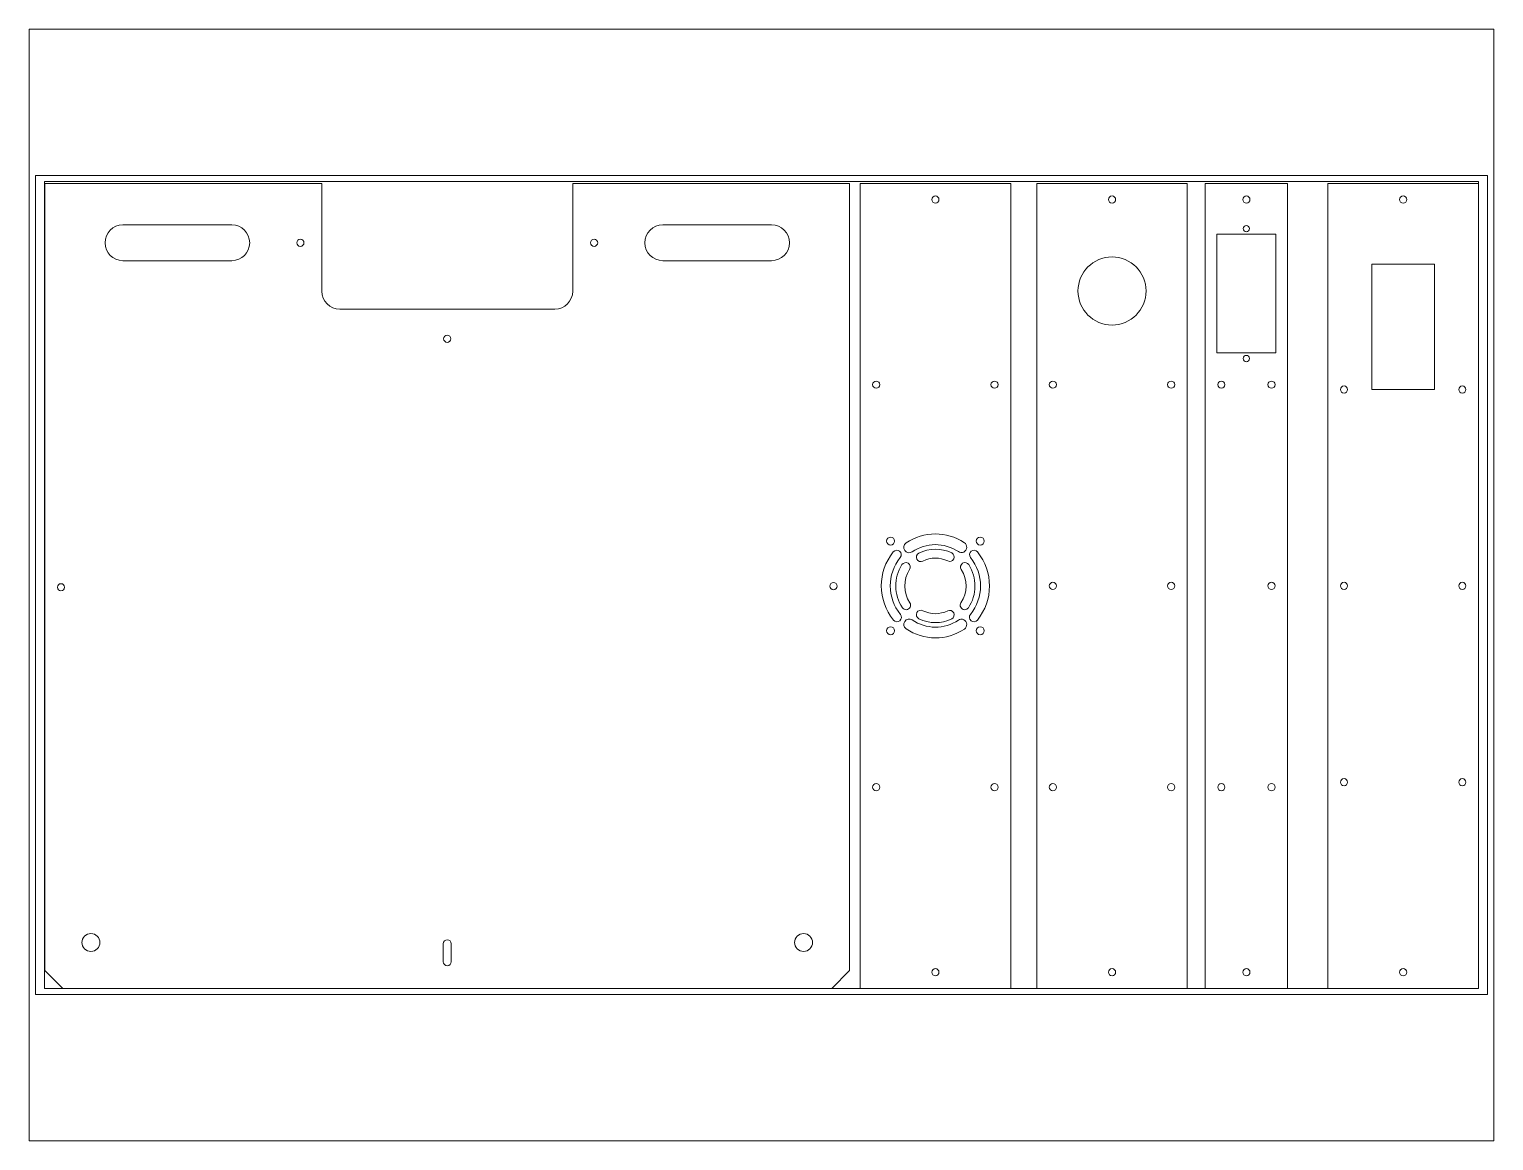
# Paper-space layout 'Layout1' of a CAD drawing. Header units: millimetres. Extents: x 26 to 231, y 20 to 176.
# The model-space entities are those that its viewports show. They can reach past a viewport. Long polylines and large blocks are cut down to what shows.
import ezdxf

# ---------------------------------------------------------------- set-up
doc = ezdxf.new("R2010")
doc.units = ezdxf.units.MM
doc.layers.get('0').update_dxf_attribs({"color": 30, "lineweight": 0, "true_color": 0xf6921e})
doc.layers.add('TAGLIO - CUT', color=5, linetype='Continuous', lineweight=0)

# ---------------------------------------------------------------- blocks, each defined once
blk = doc.blocks.new('Plexiglass right bottom side')
at = {"color": 170, "linetype": 'Continuous', "lineweight": 15}
for p, q in [((0, 84), (0, 0)), ((449, 84), (0, 84)), ((449, 0), (449, 84)), ((0, 0), (449, 0))]:
    blk.add_line(p, q, dxfattribs=at)
for centre, radius in [((112.25, 75), 2), ((336.75, 75), 2), ((199.5, 67), 2.25), ((249.5, 67), 2.25), ((9, 42), 2), ((440, 42), 2), ((199.5, 17), 2.25), ((249.5, 17), 2.25), ((112.25, 9), 2), ((336.75, 9), 2)]:
    blk.add_circle(centre, radius, dxfattribs=at)
for centre, radius, start, end in [((207.03, 63.48), 2.5, 129.1235, 309.1235), ((224.5, 42), 30.18, 51.05631, 129.1235), ((224.5, 42), 25.18, 51.05631, 129.1235), ((241.9, 63.53), 2.5, 231.05631, 51.05631), ((224.5, 42), 29, 145.70027, 213.85614), ((203.02, 56.65), 3, 325.70027, 145.70027), ((213.7, 58.34), 2.5, 123.47034, 303.47034), ((224.5, 42), 22.09, 57.55792, 123.47034), ((224.5, 42), 17.09, 57.55792, 123.47034), ((235.01, 58.53), 2.5, 237.55792, 57.55792), ((245.98, 56.65), 3, 34.29973, 214.29973), ((224.5, 42), 29, 326.14386, 34.29973), ((224.5, 42), 23, 145.70027, 213.85614), ((224.5, 42), 20.5, 153.11029, 206.36103), ((208.45, 50.14), 2.5, 333.11029, 153.11029), ((240.55, 50.14), 2.5, 26.88971, 206.88971), ((224.5, 42), 20.5, 333.63897, 26.88971), ((224.5, 42), 23, 326.14386, 34.29973), ((224.5, 42), 15.5, 153.11029, 206.36103), ((224.5, 42), 15.5, 333.63897, 26.88971), ((208.37, 34.01), 2.5, 206.36103, 26.36103), ((240.63, 34.01), 2.5, 153.63897, 333.63897), ((202.91, 27.52), 3, 213.85614, 33.85614), ((213.7, 25.66), 2.5, 56.52966, 236.52966), ((224.5, 42), 17.09, 236.52966, 302.44208), ((235.01, 25.47), 2.5, 302.44208, 122.44208), ((246.09, 27.52), 3, 146.14386, 326.14386), ((207.03, 20.52), 2.5, 50.8765, 230.8765), ((224.5, 42), 30.18, 230.8765, 308.94369), ((224.5, 42), 25.18, 230.8765, 308.94369), ((224.5, 42), 22.09, 236.52966, 302.44208), ((241.9, 20.47), 2.5, 308.94369, 128.94369)]:
    blk.add_arc(centre, radius, start, end, dxfattribs=at)
blk = doc.blocks.new('Plexiglass front bottom side')
at = {"color": 170, "linetype": 'Continuous', "lineweight": 15}
for p, q in [((0, 84), (0, 0)), ((449, 84), (0, 84)), ((449, 0), (449, 84)), ((334, 59.5), (334, 24.5)), ((404, 59.5), (334, 59.5)), ((404, 24.5), (404, 59.5)), ((334, 24.5), (404, 24.5)), ((0, 0), (449, 0))]:
    blk.add_line(p, q, dxfattribs=at)
for centre in [(115, 75), (224.5, 75), (334, 75), (9, 42), (440, 42), (115, 9), (224.5, 9), (334, 9)]:
    blk.add_circle(centre, 2, dxfattribs=at)
blk = doc.blocks.new('Plexiglass left bottom side')
at = {"color": 170, "linetype": 'Continuous', "lineweight": 15}
for p, q in [((0, 84), (0, 0)), ((449, 84), (0, 84)), ((449, 0), (449, 84)), ((0, 0), (449, 0))]:
    blk.add_line(p, q, dxfattribs=at)
for centre, radius in [((112.25, 75), 2), ((224.5, 75), 2), ((336.75, 75), 2), ((389, 42), 19), ((9, 42), 2), ((440, 42), 2), ((112.25, 9), 2), ((224.5, 9), 2), ((336.75, 9), 2)]:
    blk.add_circle(centre, radius, dxfattribs=at)
blk = doc.blocks.new('Plexiglass rear bottom side')
at = {"color": 170, "linetype": 'Continuous', "lineweight": 15}
for p, q in [((0, 46), (0, 0)), ((449, 46), (0, 46)), ((449, 0), (449, 46)), ((420.71, 39.5), (354.41, 39.5)), ((354.41, 39.5), (354.41, 6.5)), ((420.71, 6.5), (420.71, 39.5)), ((0, 0), (449, 0)), ((354.41, 6.5), (420.71, 6.5))]:
    blk.add_line(p, q, dxfattribs=at)
for centre, radius in [((112.25, 37), 2), ((336.75, 37), 2), ((9, 23), 2), ((351.31, 23), 1.75), ((423.81, 23), 1.75), ((440, 23), 2), ((112.25, 9), 2), ((224.5, 9), 2), ((336.75, 9), 2)]:
    blk.add_circle(centre, radius, dxfattribs=at)

msp = doc.modelspace()

# ---------------------------------------------------------------- linework, layer by layer
at = {"lineweight": 0}
for points in [[(-5, -3.5), (805, -3.5), (805, 453.5), (-5, 453.5)], [(0, 0), (800, 0), (800, 450), (0, 450)]]:
    msp.add_lwpolyline(points, close=True, dxfattribs=at)
at = {"layer": 'TAGLIO - CUT', "linetype": 'Continuous'}
for p, q in [((0.17, 448.89), (0.17, 9.89)), ((154.67, 448.89), (0.17, 448.89)), ((154.67, 388.89), (154.67, 448.89)), ((294.67, 448.89), (294.67, 388.89)), ((449.17, 448.89), (294.67, 448.89)), ((449.17, 9.89), (449.17, 448.89)), ((104.45, 425.89), (43.73, 425.89)), ((405.61, 425.89), (344.89, 425.89)), ((43.73, 405.89), (104.45, 405.89)), ((344.89, 405.89), (405.61, 405.89)), ((284.67, 378.89), (164.67, 378.89)), ((222.42, 24.89), (222.42, 14.89)), ((226.92, 14.89), (226.92, 24.89)), ((0.17, 9.89), (10.17, -0.11)), ((439.17, -0.11), (449.17, 9.89)), ((10.17, -0.11), (439.17, -0.11))]:
    msp.add_line(p, q, dxfattribs=at)
for centre, radius in [((142.74, 415.89), 2), ((306.6, 415.89), 2), ((224.67, 362.34), 2), ((9.17, 223.72), 2), ((440.17, 224.39), 2), ((25.87, 25.59), 5), ((423.47, 25.59), 5)]:
    msp.add_circle(centre, radius, dxfattribs=at)
for centre, radius, start, end in [((43.73, 415.89), 10, 90, 270), ((104.45, 415.89), 10, 270, 90), ((344.89, 415.89), 10, 90, 270), ((405.61, 415.89), 10, 270, 90), ((164.67, 388.89), 10, 180, 270), ((284.67, 388.89), 10, 270, 0), ((224.67, 24.89), 2.25, 0, 180), ((224.67, 14.89), 2.25, 180, 0)]:
    msp.add_arc(centre, radius, start, end, dxfattribs=at)

# ---------------------------------------------------------------- block references
at = {"layer": 'TAGLIO - CUT', "lineweight": 0, "rotation": 90}
for name, p in [('Plexiglass right bottom side', (539.02, 0)), ('Plexiglass left bottom side', (637.57, 0)), ('Plexiglass rear bottom side', (693.54, 0)), ('Plexiglass front bottom side', (800, 0))]:
    msp.add_blockref(name, p, dxfattribs=at)

psp = doc.layouts.get("Layout1")

# ---------------------------------------------------------------- viewports
at = {"layer": 'TAGLIO - CUT', "lineweight": 0}
psp.add_viewport(center=(128.5, 97.5), size=(205.6, 156), view_center_point=(400, 225), view_height=619.9203, dxfattribs=at)

doc.saveas('drawing.dxf')
